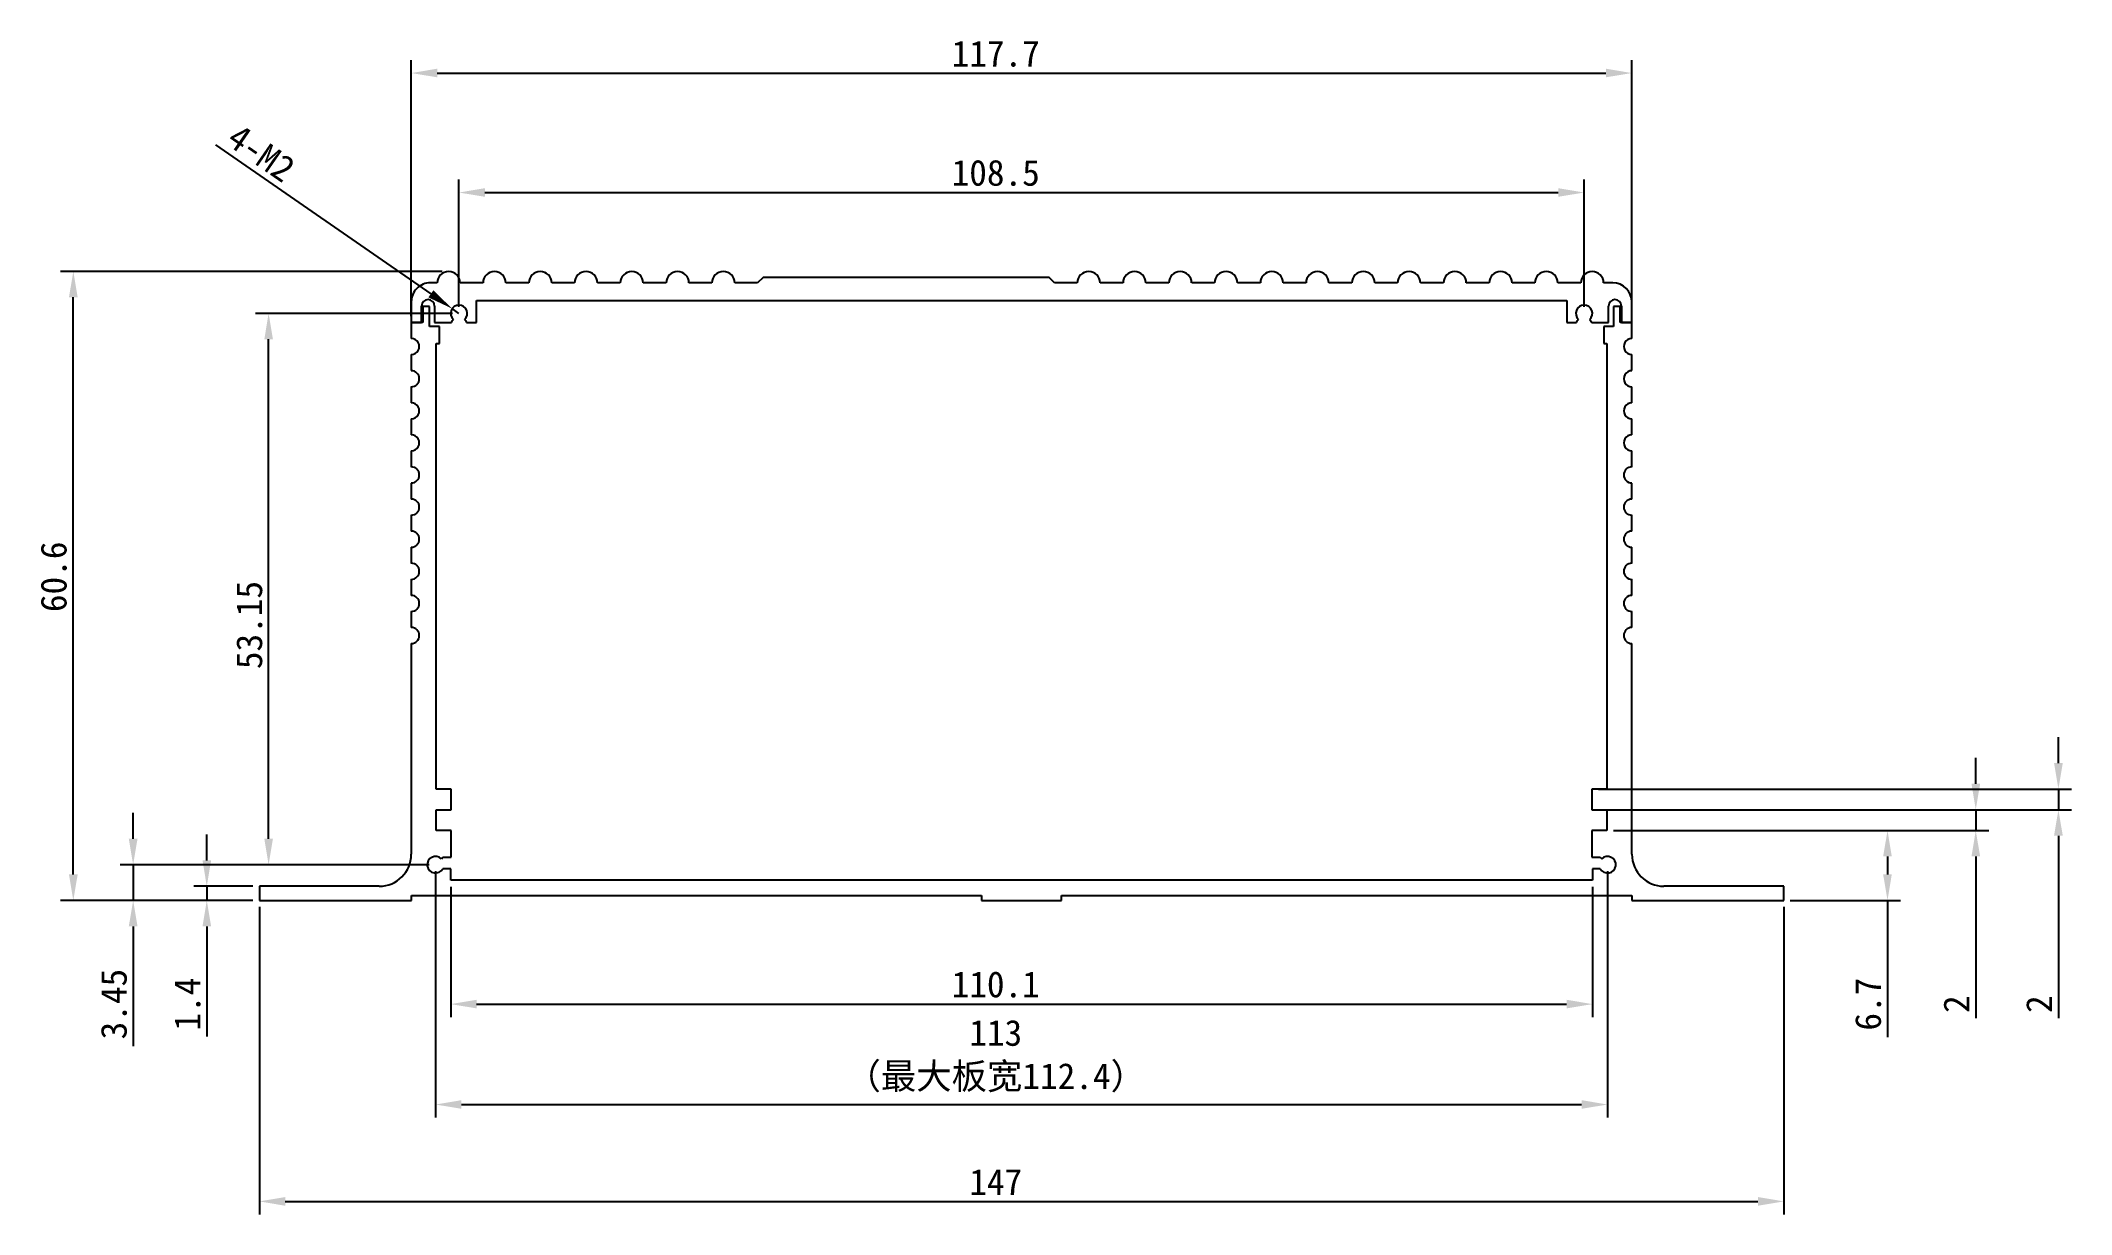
# Model space of a CAD drawing. Header units: millimetres. Extents: x 114 to 309, y 130 to 243.
import ezdxf

# ---------------------------------------------------------------- set-up
doc = ezdxf.new("R2010")
doc.units = ezdxf.units.MM
doc.header["$PDSIZE"] = -1
doc.layers.add('10', color=7, linetype='Continuous')
doc.layers.add('文字层', color=30, linetype='Continuous', lineweight=25)
doc.styles.get("Standard").update_dxf_attribs({"font": 'simhei.ttf'})
doc.dimstyles.new('ISO-25', dxfattribs={"dimtxt": 2.5, "dimasz": 2.5, "dimexe": 1.25, "dimexo": 0.625, "dimtad": 1, "dimdec": 1, "dimdsep": 46, "dimtxsty": 'Standard', "dimcen": 2.5, "dimadec": 0, "dimazin": 0, "dimtfac": 1, "dimtdec": 1, "dimtmove": 0, "dimatfit": 3, "dimfxl": 1, "dimarcsym": 0})

# ---------------------------------------------------------------- blocks, each defined once
blk = doc.blocks.new('_D')
at = {"layer": '10', "color": 0, "lineweight": -2}
for p, q in [((134.74, 159.65), (134.74, 130)), ((281.75, 159.65), (281.75, 130)), ((137.24, 131.25), (279.25, 131.25))]:
    blk.add_line(p, q, dxfattribs=at)
at = {"layer": '10', "color": 0}
for points in [[(137.24, 131.67), (137.24, 130.83), (134.74, 131.25)], [(279.25, 131.67), (279.25, 130.83), (281.75, 131.25)]]:
    blk.add_solid(points, dxfattribs=at)
at = {"layer": 'Defpoints', "color": 0}
for p in [(134.74, 160.27), (281.75, 160.27), (281.75, 131.25)]:
    blk.add_point(p, dxfattribs=at)
at = {"layer": '10', "color": 0, "insert": (205.75, 134.37), "char_height": 2.5, "attachment_point": 2}
blk.add_mtext('147', dxfattribs=at)
blk = doc.blocks.new('_D_1')
at = {"layer": '10', "color": 0, "lineweight": -2}
for p, q in [((152.37, 220.92), (115.55, 220.92)), ((116.8, 162.77), (116.8, 218.42)), ((134.11, 160.27), (115.55, 160.27))]:
    blk.add_line(p, q, dxfattribs=at)
at = {"layer": '10', "color": 0}
for points in [[(116.38, 218.42), (117.22, 218.42), (116.8, 220.92)], [(116.38, 162.77), (117.22, 162.77), (116.8, 160.27)]]:
    blk.add_solid(points, dxfattribs=at)
at = {"layer": 'Defpoints', "color": 0}
for p in [(116.8, 220.92), (153, 220.92), (134.74, 160.27)]:
    blk.add_point(p, dxfattribs=at)
at = {"layer": '10', "color": 0, "insert": (113.65, 191.47), "char_height": 2.5, "attachment_point": 2, "rotation": 90}
blk.add_mtext('60.6', dxfattribs=at)
blk = doc.blocks.new('_D_3')
at = {"layer": '10', "color": 0, "lineweight": -2}
for p, q in [((153.19, 161.58), (153.19, 149.02)), ((263.3, 161.58), (263.3, 149.02)), ((155.69, 150.27), (260.8, 150.27))]:
    blk.add_line(p, q, dxfattribs=at)
at = {"layer": '10', "color": 0}
for points in [[(155.69, 150.69), (155.69, 149.86), (153.19, 150.27)], [(260.8, 150.69), (260.8, 149.86), (263.3, 150.27)]]:
    blk.add_solid(points, dxfattribs=at)
at = {"layer": 'Defpoints', "color": 0}
for p in [(153.19, 162.21), (263.3, 162.21), (263.3, 150.27)]:
    blk.add_point(p, dxfattribs=at)
at = {"layer": '10', "color": 0, "insert": (205.75, 153.43), "char_height": 2.5, "attachment_point": 2}
blk.add_mtext('110.1', dxfattribs=at)
blk = doc.blocks.new('_D_4')
at = {"layer": '10', "color": 0, "lineweight": -2}
for p, q in [((153.99, 217.5), (153.99, 229.77)), ((262.49, 217.5), (262.49, 229.77)), ((156.49, 228.52), (259.99, 228.52))]:
    blk.add_line(p, q, dxfattribs=at)
at = {"layer": '10', "color": 0}
for points in [[(156.49, 228.94), (156.49, 228.11), (153.99, 228.52)], [(259.99, 228.94), (259.99, 228.11), (262.49, 228.52)]]:
    blk.add_solid(points, dxfattribs=at)
at = {"layer": 'Defpoints', "color": 0}
for p in [(262.49, 228.52), (153.99, 216.87), (262.49, 216.87)]:
    blk.add_point(p, dxfattribs=at)
at = {"layer": '10', "color": 0, "insert": (205.75, 231.68), "char_height": 2.5, "attachment_point": 2}
blk.add_mtext('108.5', dxfattribs=at)
blk = doc.blocks.new('_D_5')
at = {"layer": 'Defpoints', "color": 0}
for p in [(151.73, 163.71), (264.75, 163.71), (264.75, 140.59)]:
    blk.add_point(p, dxfattribs=at)
at = {"layer": '文字层', "color": 0, "lineweight": -2}
for p, q in [((151.73, 163.08), (151.73, 139.34)), ((264.75, 163.08), (264.75, 139.34)), ((154.23, 140.59), (262.25, 140.59))]:
    blk.add_line(p, q, dxfattribs=at)
at = {"layer": '文字层', "color": 0}
for points in [[(154.23, 141.01), (154.23, 140.18), (151.73, 140.59)], [(262.25, 141.01), (262.25, 140.18), (264.75, 140.59)]]:
    blk.add_solid(points, dxfattribs=at)
at = {"layer": '文字层', "color": 0, "insert": (205.75, 148.75), "char_height": 2.5, "attachment_point": 2}
blk.add_mtext('113\\P（最大板宽112.4）', dxfattribs=at)
blk = doc.blocks.new('_D_6')
at = {"layer": '10', "color": 0, "lineweight": -2}
for p, q in [((129.67, 164.13), (129.67, 166.63)), ((134.11, 161.63), (128.42, 161.63)), ((129.67, 161.63), (129.67, 160.27)), ((134.11, 160.27), (128.42, 160.27)), ((129.67, 157.77), (129.67, 147.15))]:
    blk.add_line(p, q, dxfattribs=at)
at = {"layer": '10', "color": 0}
for points in [[(129.26, 164.13), (130.09, 164.13), (129.67, 161.63)], [(129.26, 157.77), (130.09, 157.77), (129.67, 160.27)]]:
    blk.add_solid(points, dxfattribs=at)
at = {"layer": 'Defpoints', "color": 0}
for p in [(129.67, 161.63), (134.74, 161.63), (134.74, 160.27)]:
    blk.add_point(p, dxfattribs=at)
at = {"layer": '10', "color": 0, "insert": (126.55, 150.27), "char_height": 2.5, "attachment_point": 2, "rotation": 90}
blk.add_mtext('1.4', dxfattribs=at)
blk = doc.blocks.new('_D_7')
at = {"layer": '10', "color": 0, "lineweight": -2}
for p, q in [((153.37, 216.87), (134.38, 216.87)), ((135.63, 166.21), (135.63, 214.37)), ((151.11, 163.71), (134.38, 163.71))]:
    blk.add_line(p, q, dxfattribs=at)
at = {"layer": '10', "color": 0}
for points in [[(135.22, 214.37), (136.05, 214.37), (135.63, 216.87)], [(135.22, 166.21), (136.05, 166.21), (135.63, 163.71)]]:
    blk.add_solid(points, dxfattribs=at)
at = {"layer": 'Defpoints', "color": 0}
for p in [(135.63, 216.87), (153.99, 216.87), (151.73, 163.71)]:
    blk.add_point(p, dxfattribs=at)
at = {"layer": '10', "color": 0, "insert": (132.51, 186.82), "char_height": 2.5, "attachment_point": 2, "rotation": 90}
blk.add_mtext('53.15', dxfattribs=at)
blk = doc.blocks.new('_D_8')
at = {"layer": '10', "color": 0, "lineweight": -2}
for p, q in [((130.51, 233.13), (151.28, 218.75)), ((153.99, 216.87), (153.33, 217.33))]:
    blk.add_line(p, q, dxfattribs=at)
at = {"layer": '10', "color": 0}
blk.add_solid([(151.52, 219.09), (151.04, 218.41), (153.33, 217.33)], dxfattribs=at)
at = {"layer": 'Defpoints', "color": 0}
for p in [(153.33, 217.33), (153.99, 216.87)]:
    blk.add_point(p, dxfattribs=at)
at = {"layer": '10', "color": 0, "insert": (134.94, 232.34), "char_height": 2.5, "attachment_point": 5, "rotation": 325.3039}
blk.add_mtext('4-M2', dxfattribs=at)
blk = doc.blocks.new('_D_9')
at = {"layer": '10', "color": 0, "lineweight": -2}
for p, q in [((265.32, 167.01), (293, 167.01)), ((291.75, 164.51), (291.75, 162.77)), ((282.37, 160.27), (293, 160.27)), ((291.75, 160.27), (291.75, 147.09))]:
    blk.add_line(p, q, dxfattribs=at)
at = {"layer": '10', "color": 0}
for points in [[(291.33, 164.51), (292.16, 164.51), (291.75, 167.01)], [(291.33, 162.77), (292.16, 162.77), (291.75, 160.27)]]:
    blk.add_solid(points, dxfattribs=at)
at = {"layer": 'Defpoints', "color": 0}
for p in [(264.69, 167.01), (291.75, 167.01), (281.75, 160.27)]:
    blk.add_point(p, dxfattribs=at)
at = {"layer": '10', "color": 0, "insert": (288.62, 150.27), "char_height": 2.5, "attachment_point": 2, "rotation": 90}
blk.add_mtext('6.7', dxfattribs=at)
blk = doc.blocks.new('_D_10')
at = {"layer": '10', "color": 0, "lineweight": -2}
for p, q in [((122.57, 166.21), (122.57, 168.71)), ((151.11, 163.71), (121.32, 163.71)), ((122.57, 163.71), (122.57, 160.27)), ((134.11, 160.27), (121.32, 160.27)), ((122.57, 157.77), (122.57, 146.22))]:
    blk.add_line(p, q, dxfattribs=at)
at = {"layer": '10', "color": 0}
for points in [[(122.15, 166.21), (122.99, 166.21), (122.57, 163.71)], [(122.15, 157.77), (122.99, 157.77), (122.57, 160.27)]]:
    blk.add_solid(points, dxfattribs=at)
at = {"layer": 'Defpoints', "color": 0}
for p in [(151.73, 163.71), (122.57, 160.27), (134.74, 160.27)]:
    blk.add_point(p, dxfattribs=at)
at = {"layer": '10', "color": 0, "insert": (119.45, 150.27), "char_height": 2.5, "attachment_point": 2, "rotation": 90}
blk.add_mtext('3.45', dxfattribs=at)
blk = doc.blocks.new('_D_11')
at = {"layer": '10', "color": 0, "lineweight": -2}
for p, q in [((300.26, 171.51), (300.26, 174.01)), ((265.32, 169.01), (301.51, 169.01)), ((300.26, 169.01), (300.26, 167.01)), ((265.32, 167.01), (301.51, 167.01)), ((300.26, 164.51), (300.26, 148.91))]:
    blk.add_line(p, q, dxfattribs=at)
at = {"layer": '10', "color": 0}
for points in [[(299.85, 171.51), (300.68, 171.51), (300.26, 169.01)], [(299.85, 164.51), (300.68, 164.51), (300.26, 167.01)]]:
    blk.add_solid(points, dxfattribs=at)
at = {"layer": 'Defpoints', "color": 0}
for p in [(264.69, 169.01), (264.69, 167.01), (300.26, 167.01)]:
    blk.add_point(p, dxfattribs=at)
at = {"layer": '10', "color": 0, "insert": (297.14, 150.27), "char_height": 2.5, "attachment_point": 2, "rotation": 90}
blk.add_mtext('2', dxfattribs=at)
blk = doc.blocks.new('_D_12')
at = {"layer": '10', "color": 0, "lineweight": -2}
for p, q in [((308.23, 173.51), (308.23, 176.01)), ((263.87, 171.01), (309.48, 171.01)), ((308.23, 171.01), (308.23, 169.01)), ((263.87, 169.01), (309.48, 169.01)), ((308.23, 166.51), (308.23, 148.91))]:
    blk.add_line(p, q, dxfattribs=at)
at = {"layer": '10', "color": 0}
for points in [[(307.81, 173.51), (308.65, 173.51), (308.23, 171.01)], [(307.81, 166.51), (308.65, 166.51), (308.23, 169.01)]]:
    blk.add_solid(points, dxfattribs=at)
at = {"layer": 'Defpoints', "color": 0}
for p in [(263.24, 171.01), (263.24, 169.01), (308.23, 169.01)]:
    blk.add_point(p, dxfattribs=at)
at = {"layer": '10', "color": 0, "insert": (305.11, 150.27), "char_height": 2.5, "attachment_point": 2, "rotation": 90}
blk.add_mtext('2', dxfattribs=at)
blk = doc.blocks.new('_D_14')
at = {"layer": '10', "color": 0, "lineweight": -2}
for p, q in [((149.39, 216.61), (149.39, 241.29)), ((267.09, 216.61), (267.09, 241.29)), ((151.89, 240.04), (264.59, 240.04))]:
    blk.add_line(p, q, dxfattribs=at)
at = {"layer": '10', "color": 0}
for points in [[(151.89, 240.46), (151.89, 239.63), (149.39, 240.04)], [(264.59, 240.46), (264.59, 239.63), (267.09, 240.04)]]:
    blk.add_solid(points, dxfattribs=at)
at = {"layer": 'Defpoints', "color": 0}
for p in [(267.09, 240.04), (149.39, 215.99), (267.09, 215.99)]:
    blk.add_point(p, dxfattribs=at)
at = {"layer": '10', "color": 0, "insert": (205.75, 243.17), "char_height": 2.5, "attachment_point": 2}
blk.add_mtext('117.7', dxfattribs=at)

msp = doc.modelspace()

# ---------------------------------------------------------------- linework, layer by layer
at = {"color": 7, "linetype": 'Continuous', "lineweight": 25}
for p, q in [((151.9, 219.81), (151.23, 219.81)), ((156.31, 219.81), (154.1, 219.81)), ((160.72, 219.81), (158.52, 219.81)), ((165.14, 219.81), (162.93, 219.81)), ((169.55, 219.81), (167.34, 219.81)), ((173.96, 219.81), (171.76, 219.81)), ((178.38, 219.81), (176.17, 219.81)), ((182.79, 219.81), (180.58, 219.81)), ((183.31, 220.33), (182.79, 219.81)), ((210.89, 220.33), (183.31, 220.33)), ((211.41, 219.81), (210.89, 220.33)), ((213.61, 219.81), (211.41, 219.81)), ((218.03, 219.81), (215.82, 219.81)), ((222.44, 219.81), (220.23, 219.81)), ((226.85, 219.81), (224.65, 219.81)), ((231.27, 219.81), (229.06, 219.81)), ((235.68, 219.81), (233.47, 219.81)), ((240.09, 219.81), (237.89, 219.81)), ((244.51, 219.81), (242.3, 219.81)), ((248.92, 219.81), (246.71, 219.81)), ((253.34, 219.81), (251.13, 219.81)), ((257.75, 219.81), (255.54, 219.81)), ((262.16, 219.81), (259.96, 219.81)), ((265.25, 219.81), (264.37, 219.81)), ((149.39, 217.98), (149.39, 215.99)), ((150.39, 215.99), (150.39, 217.57)), ((150.52, 217.54), (150.52, 215.99)), ((151.15, 217.54), (150.52, 217.54)), ((151.15, 215.6), (151.15, 217.54)), ((151.64, 217.57), (151.64, 215.99)), ((155.67, 218.12), (260.82, 218.12)), ((155.67, 215.99), (155.67, 218.12)), ((260.82, 218.12), (260.82, 215.99)), ((264.85, 215.99), (264.85, 217.57)), ((265.33, 217.54), (265.33, 215.6)), ((265.97, 217.54), (265.33, 217.54)), ((265.97, 215.99), (265.97, 217.54)), ((266.1, 217.57), (266.1, 215.99)), ((267.09, 215.99), (267.09, 217.98)), ((149.39, 215.99), (149.39, 214.44)), ((150.52, 215.99), (149.39, 215.99)), ((149.39, 215.99), (150.39, 215.99)), ((152.1, 215.6), (151.15, 215.6)), ((151.64, 215.99), (153.26, 215.99)), ((152.1, 213.98), (152.1, 215.6)), ((153.26, 215.99), (153.37, 216.19)), ((153.37, 216.19), (153.45, 216.28)), ((154.53, 216.28), (154.61, 216.19)), ((154.61, 216.19), (154.73, 215.99)), ((154.73, 215.99), (155.67, 215.99)), ((260.82, 215.99), (261.76, 215.99)), ((261.76, 215.99), (261.87, 216.19)), ((261.87, 216.19), (261.95, 216.28)), ((263.03, 216.28), (263.11, 216.19)), ((263.11, 216.19), (263.23, 215.99)), ((263.23, 215.99), (264.85, 215.99)), ((264.38, 215.6), (264.38, 213.98)), ((265.33, 215.6), (264.38, 215.6)), ((267.09, 215.99), (265.97, 215.99)), ((266.1, 215.99), (267.09, 215.99)), ((267.09, 214.44), (267.09, 215.99)), ((151.79, 213.98), (152.1, 213.98)), ((151.79, 171.01), (151.79, 213.98)), ((264.38, 213.98), (264.69, 213.98)), ((264.69, 213.98), (264.69, 171.01)), ((149.39, 212.89), (149.39, 211.35)), ((267.09, 211.35), (267.09, 212.89)), ((149.39, 209.8), (149.39, 208.25)), ((267.09, 208.25), (267.09, 209.8)), ((149.39, 206.7), (149.39, 205.16)), ((267.09, 205.16), (267.09, 206.7)), ((149.39, 203.61), (149.39, 202.06)), ((267.09, 202.06), (267.09, 203.61)), ((149.39, 200.51), (149.39, 198.97)), ((267.09, 198.97), (267.09, 200.51)), ((149.39, 197.42), (149.39, 195.87)), ((267.09, 195.87), (267.09, 197.42)), ((149.39, 194.32), (149.39, 192.78)), ((267.09, 192.78), (267.09, 194.32)), ((149.39, 191.23), (149.39, 189.68)), ((267.09, 189.68), (267.09, 191.23)), ((149.39, 188.13), (149.39, 186.59)), ((267.09, 186.59), (267.09, 188.13)), ((149.39, 185.04), (149.39, 164.72)), ((267.09, 164.72), (267.09, 185.04)), ((153.24, 171.01), (151.79, 171.01)), ((153.24, 169.01), (153.24, 171.01)), ((263.24, 171.01), (263.24, 169.01)), ((264.69, 171.01), (263.24, 171.01)), ((151.79, 169.01), (153.24, 169.01)), ((151.79, 167.01), (151.79, 169.01)), ((263.24, 169.01), (264.69, 169.01)), ((264.69, 169.01), (264.69, 167.01)), ((153.24, 167.01), (151.79, 167.01)), ((153.24, 164.44), (153.24, 167.01)), ((263.24, 167.01), (263.24, 164.44)), ((264.69, 167.01), (263.24, 167.01)), ((152.29, 164.28), (152.44, 164.44)), ((152.67, 163.31), (152.43, 163.32)), ((152.44, 164.44), (153.24, 164.44)), ((152.75, 163.33), (152.67, 163.31)), ((153.19, 163.33), (152.75, 163.33)), ((153.19, 162.21), (153.19, 163.33)), ((263.24, 164.44), (264.04, 164.44)), ((263.3, 163.33), (263.3, 162.21)), ((263.74, 163.33), (263.3, 163.33)), ((263.82, 163.31), (263.74, 163.33)), ((264.05, 163.32), (263.82, 163.31)), ((264.04, 164.44), (264.19, 164.28)), ((134.74, 161.63), (134.74, 160.27)), ((146.3, 161.63), (134.74, 161.63)), ((149.4, 160.74), (204.37, 160.74)), ((149.4, 160.27), (149.4, 160.74)), ((263.3, 162.21), (153.19, 162.21)), ((204.37, 160.74), (204.37, 160.27)), ((212.11, 160.74), (267.1, 160.74)), ((212.11, 160.27), (212.11, 160.74)), ((267.1, 160.74), (267.1, 160.27)), ((281.75, 161.63), (270.19, 161.63)), ((281.75, 160.27), (281.75, 161.63)), ((134.74, 160.27), (149.4, 160.27)), ((204.37, 160.27), (212.11, 160.27)), ((267.1, 160.27), (281.75, 160.27))]:
    msp.add_line(p, q, dxfattribs=at)
for centre, radius, start, end in [((151.23, 217.98), 1.84, 89.9999, 180), ((153, 219.81), 1.1, 0, 180), ((157.41, 219.81), 1.1, 0, 180), ((161.83, 219.81), 1.1, 0, 180), ((166.24, 219.81), 1.1, 0.0274, 179.9726), ((170.65, 219.81), 1.1, 0, 180), ((175.07, 219.81), 1.1, 0, 180), ((179.48, 219.81), 1.1, 0.0495, 179.9506), ((214.72, 219.81), 1.1, 0, 180), ((219.13, 219.81), 1.1, 0, 180), ((223.54, 219.81), 1.1, 0, 180), ((227.96, 219.81), 1.1, 0, 180), ((232.37, 219.81), 1.1, 0, 180), ((236.78, 219.81), 1.1, 0, 180), ((241.2, 219.81), 1.1, 0.0218, 179.9782), ((245.61, 219.81), 1.1, 0, 180), ((250.03, 219.81), 1.1, 0, 180), ((254.44, 219.81), 1.1, 0.0466, 179.9534), ((258.85, 219.81), 1.1, 0, 180), ((263.27, 219.81), 1.1, 0, 180), ((265.25, 217.98), 1.84, 0, 90), ((151.01, 217.57), 0.625, 0, 180), ((153.99, 216.87), 0.8, 312.2876, 227.7123), ((262.49, 216.87), 0.8, 312.2877, 227.7124), ((265.47, 217.57), 0.625, 0, 180), ((149.39, 213.67), 0.774, 269.9825, 90.0174), ((267.09, 213.67), 0.774, 89.9998, 270.0002), ((149.39, 210.57), 0.774, 270, 90), ((267.09, 210.57), 0.774, 89.9998, 270.0002), ((149.39, 207.48), 0.774, 269.9612, 90.0388), ((267.09, 207.48), 0.774, 89.9998, 270.0002), ((149.39, 204.38), 0.774, 269.9745, 90.0254), ((267.09, 204.38), 0.774, 89.9998, 270.0002), ((149.39, 201.29), 0.774, 270, 90), ((267.09, 201.29), 0.774, 90, 270), ((149.39, 198.19), 0.774, 270.0341, 89.9659), ((267.09, 198.19), 0.774, 90, 270), ((149.39, 195.1), 0.774, 270.0314, 89.9685), ((267.09, 195.1), 0.774, 90, 270), ((149.39, 192), 0.774, 270.0091, 89.9908), ((267.09, 192), 0.774, 90, 270), ((149.39, 188.91), 0.774, 270.0062, 89.9937), ((267.09, 188.91), 0.774, 90, 270), ((149.39, 185.81), 0.774, 270.014, 89.9859), ((267.09, 185.81), 0.774, 90, 270), ((146.3, 164.72), 3.09, 270, 0), ((151.73, 163.71), 0.8, 45.7459, 330.9033), ((264.75, 163.71), 0.8, 209.0967, 134.2541), ((270.19, 164.72), 3.09, 180, 270)]:
    msp.add_arc(centre, radius, start, end, dxfattribs=at)

# ---------------------------------------------------------------- dimensions: what is measured, and where the dimension line sits
at = {"layer": '10'}
for base, p1, p2, picture, middle in [((267.09, 240.04), (149.39, 215.99), (267.09, 215.99), '_D_14', (205.75, 240.04)), ((262.49, 228.52), (153.99, 216.87), (262.49, 216.87), '_D_4', (205.75, 228.52))]:
    dim = msp.add_linear_dim(base=base, p1=p1, p2=p2, dimstyle='ISO-25', dxfattribs=at)
    dim.commit()
    dim.dimension.update_dxf_attribs({"geometry": picture, "text_midpoint": middle, "dimtype": 160})
dim = msp.add_radius_dim(center=(153.99, 216.87), mpoint=(153.33, 217.33), text='4-M2', dimstyle='ISO-25', dxfattribs=at)
dim.commit()
dim.dimension.update_dxf_attribs({"geometry": '_D_8', "text_midpoint": (133.88, 230.8), "dimtype": 164})
for base, p1, p2, text, picture, middle in [((116.8, 220.92), (134.74, 160.27), (153, 220.92), '60.6', '_D_1', (116.8, 191.47)), ((135.63, 216.87), (151.73, 163.71), (153.99, 216.87), '53.15', '_D_7', (135.63, 186.82)), ((122.57, 160.27), (151.73, 163.71), (134.74, 160.27), '3.45', '_D_10', (122.57, 150.27)), ((291.75, 167.01), (281.75, 160.27), (264.69, 167.01), '6.7', '_D_9', (291.75, 150.27))]:
    dim = msp.add_linear_dim(base=base, p1=p1, p2=p2, angle=90, text=text, dimstyle='ISO-25', dxfattribs=at)
    dim.commit()
    dim.dimension.update_dxf_attribs({"geometry": picture, "text_midpoint": middle, "dimtype": 160})
for base, p1, p2, picture, middle in [((308.23, 169.01), (263.24, 171.01), (263.24, 169.01), '_D_12', (308.23, 150.27)), ((300.26, 167.01), (264.69, 169.01), (264.69, 167.01), '_D_11', (300.26, 150.27)), ((129.67, 161.63), (134.74, 160.27), (134.74, 161.63), '_D_6', (129.67, 150.27))]:
    dim = msp.add_linear_dim(base=base, p1=p1, p2=p2, angle=90, dimstyle='ISO-25', dxfattribs=at)
    dim.commit()
    dim.dimension.update_dxf_attribs({"geometry": picture, "text_midpoint": middle, "dimtype": 160})
for base, p1, p2, text, picture, middle in [((263.3, 150.27), (153.19, 162.21), (263.3, 162.21), '110.1', '_D_3', (205.75, 150.27)), ((281.75, 131.25), (134.74, 160.27), (281.75, 160.27), '147', '_D', (205.75, 131.25))]:
    dim = msp.add_linear_dim(base=base, p1=p1, p2=p2, text=text, dimstyle='ISO-25', dxfattribs=at)
    dim.commit()
    dim.dimension.update_dxf_attribs({"geometry": picture, "text_midpoint": middle, "dimtype": 160})
at = {"layer": '文字层'}
dim = msp.add_linear_dim(base=(264.75, 140.59), p1=(151.73, 163.71), p2=(264.75, 163.71), text='113\\P（最大板宽112.4）', dimstyle='ISO-25', dxfattribs=at)
dim.commit()
dim.dimension.update_dxf_attribs({"geometry": '_D_5', "text_midpoint": (205.75, 140.59), "dimtype": 160})

doc.saveas('drawing.dxf')
